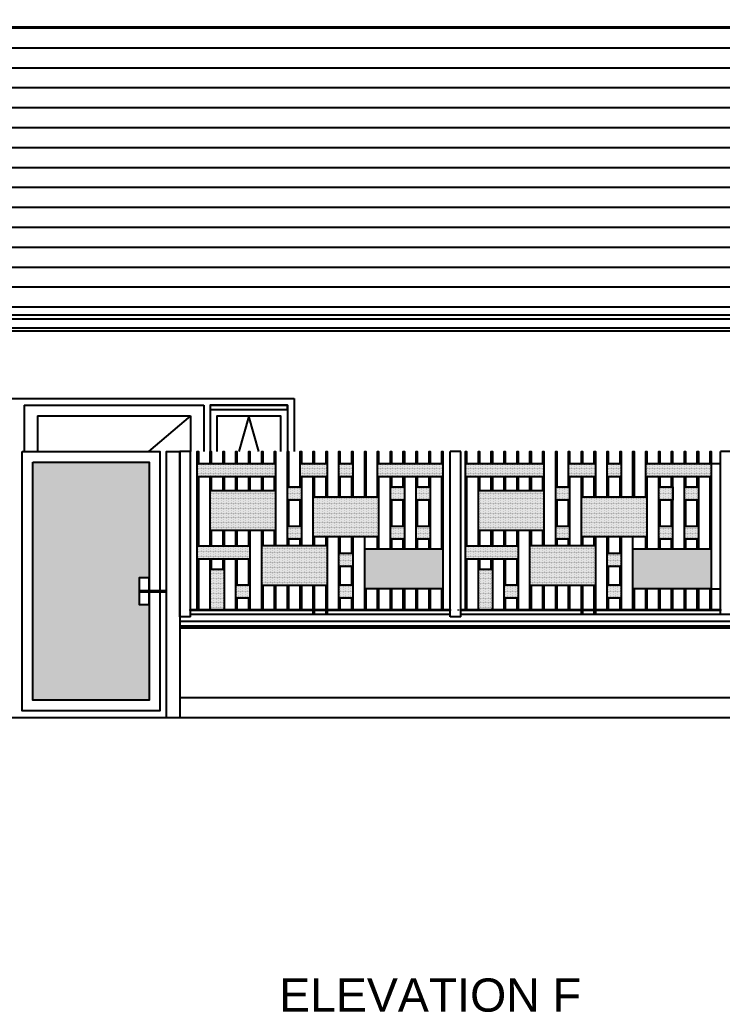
# Model space of a CAD drawing. Header units: inches. Extents: x -48459 to 205009, y 10398 to 54474.
# Drawn here: x 121824 to 127105, y 45607 to 53073 of the extents above; entities that cross this region are included whole.
import ezdxf

# ---------------------------------------------------------------- set-up
doc = ezdxf.new("R2010")
doc.units = ezdxf.units.IN
doc.header["$MEASUREMENT"] = 0
doc.layers.add('.', color=80, linetype='Continuous', lineweight=18)
for name, color, linetype in [('AR-backround', 9, 'Continuous'), ('AR-BRICK', 253, 'Continuous'), ('AR-NEW-WALL', 2, 'Continuous'), ('AR-RAILING', 8, 'Continuous'), ('AR-RAINWATER', 8, 'Continuous'), ('AR-ROOF-LINE', 8, 'Continuous'), ('AR-RWP', 8, 'Continuous'), ('AR-WIND-FRAM', 4, 'Continuous')]:
    doc.layers.add(name, color=color, linetype=linetype)
doc.styles.add('MS_1.100_5.0mm', font='arial.ttf', dxfattribs={"height": 500})
pattern_1 = [(0, (95819.691, -7e-12), (3.125, 6.25), [0, -6.25])]
pattern_2 = [(0, (95819.691, -294.351), (3.125, 6.25), [0, -6.25])]
pattern_3 = [(0, (93802.4014, -7e-12), (3.125, 6.25), [0, -6.25])]
pattern_4 = [(0, (93802.4014, -294.351), (3.125, 6.25), [0, -6.25])]

msp = doc.modelspace()

# ---------------------------------------------------------------- hatches: boundary and pattern name
at = {"layer": '.', "transparency": 33554559}
h = msp.add_hatch(dxfattribs=at)
h.set_pattern_fill('DOTS', color=254, scale=100)
h.paths.add_polyline_path([(122796.9, 49744.2), (121921.9, 49744.2), (121921.9, 47954.2), (122796.9, 47954.2), (122796.9, 48674.2), (122721.9, 48674.2), (122721.9, 48774.2), (122721.9, 48874.2), (122796.9, 48874.2)])
h = msp.add_hatch(dxfattribs=at)
h.set_pattern_fill('DOTS', color=254, scale=100)
h.set_pattern_definition([(0, (93645.613, -7e-12), (3.125, 6.25), [0, -6.25])])
h.paths.add_polyline_path([(123747.3, 49734.2), (123158.4, 49734.2), (123158.4, 49634.2), (123747.3, 49634.2)])
h = msp.add_hatch(dxfattribs=at)
h.set_pattern_fill('DOTS', color=254, scale=100)
h.set_pattern_definition([(0, (93774.163, -7e-12), (3.125, 6.25), [0, -6.25])])
h.paths.add_polyline_path([(124134.5, 49734.2), (123932.9, 49734.2), (123932.9, 49634.2), (124134.5, 49634.2)])
h.paths.add_polyline_path([(124328.1, 49734.2), (124223.3, 49734.2), (124223.3, 49634.2), (124328.1, 49634.2)])
h.paths.add_polyline_path([(123940.9, 49558.7), (123836.1, 49558.7), (123836.1, 49458.7), (123940.9, 49458.7)])
h = msp.add_hatch(dxfattribs=at)
h.set_pattern_fill('DOTS', color=254, scale=100)
h.set_pattern_definition([(0, (93813.845, -7e-12), (3.125, 6.25), [0, -6.25])])
h.paths.add_polyline_path([(125005.7, 49734.2), (124513.7, 49734.2), (124513.7, 49634.2), (125005.7, 49634.2)])
h = msp.add_hatch(dxfattribs=at)
h.set_pattern_fill('DOTS', color=254, scale=100)
h.set_pattern_definition([(0, (95662.9025, -7e-12), (3.125, 6.25), [0, -6.25])])
h.paths.add_polyline_path([(125764.5, 49734.2), (125175.7, 49734.2), (125175.7, 49634.2), (125764.5, 49634.2)])
h = msp.add_hatch(dxfattribs=at)
h.set_pattern_fill('DOTS', color=254, scale=100)
h.set_pattern_definition([(0, (95791.453, -7e-12), (3.125, 6.25), [0, -6.25])])
h.paths.add_polyline_path([(126151.8, 49734.2), (125950.2, 49734.2), (125950.2, 49634.2), (126151.8, 49634.2)])
h.paths.add_polyline_path([(126345.4, 49734.2), (126240.6, 49734.2), (126240.6, 49634.2), (126345.4, 49634.2)])
h.paths.add_polyline_path([(125958.2, 49558.7), (125853.3, 49558.7), (125853.3, 49458.7), (125958.2, 49458.7)])
h = msp.add_hatch(dxfattribs=at)
h.set_pattern_fill('DOTS', color=254, scale=100)
h.set_pattern_definition([(0, (95831.1344, -7e-12), (3.125, 6.25), [0, -6.25])])
h.paths.add_polyline_path([(127023, 49734.2), (126531, 49734.2), (126531, 49634.2), (127023, 49634.2)])
h = msp.add_hatch(dxfattribs=at)
h.set_pattern_fill('DOTS', color=254, scale=100)
h.set_pattern_definition(pattern_3)
h.paths.add_polyline_path([(123747.3, 49530.7), (123255.2, 49530.7), (123255.2, 49230.7), (123747.3, 49230.7)])
h = msp.add_hatch(dxfattribs=at)
h.set_pattern_fill('DOTS', color=254, scale=100)
h.set_pattern_definition(pattern_3)
h.paths.add_polyline_path([(124715.8, 49558.7), (124610.5, 49558.7), (124610.5, 49458.7), (124715.8, 49458.7)])
h = msp.add_hatch(dxfattribs=at)
h.set_pattern_fill('DOTS', color=254, scale=100)
h.set_pattern_definition([(0, (93809.8766, -7e-12), (3.125, 6.25), [0, -6.25])])
h.paths.add_polyline_path([(124908.9, 49558.7), (124804.1, 49558.7), (124804.1, 49458.7), (124908.9, 49458.7)])
h = msp.add_hatch(dxfattribs=at)
h.set_pattern_fill('DOTS', color=254, scale=100)
h.set_pattern_definition(pattern_1)
h.paths.add_polyline_path([(125764.5, 49530.7), (125272.5, 49530.7), (125272.5, 49230.7), (125764.5, 49230.7)])
h = msp.add_hatch(dxfattribs=at)
h.set_pattern_fill('DOTS', color=254, scale=100)
h.set_pattern_definition(pattern_1)
h.paths.add_polyline_path([(126733.1, 49558.7), (126627.8, 49558.7), (126627.8, 49458.7), (126733.1, 49458.7)])
h = msp.add_hatch(dxfattribs=at)
h.set_pattern_fill('DOTS', color=254, scale=100)
h.set_pattern_definition([(0, (95827.166, -7e-12), (3.125, 6.25), [0, -6.25])])
h.paths.add_polyline_path([(126926.2, 49558.7), (126821.4, 49558.7), (126821.4, 49458.7), (126926.2, 49458.7)])
h = msp.add_hatch(dxfattribs=at)
h.set_pattern_fill('DOTS', color=254, scale=100)
h.set_pattern_definition(pattern_3)
h.paths.add_polyline_path([(124521.7, 49484.1), (124029.7, 49484.1), (124029.7, 49184.1), (124521.7, 49184.1)])
h = msp.add_hatch(dxfattribs=at)
h.set_pattern_fill('DOTS', color=254, scale=100)
h.set_pattern_definition(pattern_1)
h.paths.add_polyline_path([(126539, 49484.1), (126047, 49484.1), (126047, 49184.1), (126539, 49184.1)])
h = msp.add_hatch(dxfattribs=at)
h.set_pattern_fill('DOTS', color=254, scale=100)
h.set_pattern_definition([(0, (93027.498, -294.351), (3.125, 6.25), [0, -6.25])])
h.paths.add_polyline_path([(123940.9, 49264.4), (123836.1, 49264.4), (123836.1, 49164.4), (123940.9, 49164.4)])
h = msp.add_hatch(dxfattribs=at)
h.set_pattern_fill('DOTS', color=254, scale=100)
h.set_pattern_definition(pattern_4)
h.paths.add_polyline_path([(124715.3, 49264.4), (124610.5, 49264.4), (124610.5, 49164.4), (124715.3, 49164.4)])
h = msp.add_hatch(dxfattribs=at)
h.set_pattern_fill('DOTS', color=254, scale=100)
h.set_pattern_definition(pattern_4)
h.paths.add_polyline_path([(124908.9, 49264.4), (124804.1, 49264.4), (124804.1, 49164.4), (124908.9, 49164.4)])
h = msp.add_hatch(dxfattribs=at)
h.set_pattern_fill('DOTS', color=254, scale=100)
h.set_pattern_definition([(0, (95044.788, -294.351), (3.125, 6.25), [0, -6.25])])
h.paths.add_polyline_path([(125958.2, 49264.4), (125853.3, 49264.4), (125853.3, 49164.4), (125958.2, 49164.4)])
h = msp.add_hatch(dxfattribs=at)
h.set_pattern_fill('DOTS', color=254, scale=100)
h.set_pattern_definition(pattern_2)
h.paths.add_polyline_path([(126732.6, 49264.4), (126627.8, 49264.4), (126627.8, 49164.4), (126732.6, 49164.4)])
h = msp.add_hatch(dxfattribs=at)
h.set_pattern_fill('DOTS', color=254, scale=100)
h.set_pattern_definition(pattern_2)
h.paths.add_polyline_path([(126926.2, 49264.4), (126821.4, 49264.4), (126821.4, 49164.4), (126926.2, 49164.4)])
h = msp.add_hatch(dxfattribs=at)
h.set_pattern_fill('DOTS', color=254, scale=100)
h.set_pattern_definition([(0, (92636.309, -443.0366), (3.125, 6.25), [0, -6.25])])
h.paths.add_polyline_path([(123553.6, 49115.7), (123158.4, 49115.7), (123158.4, 49015.7), (123553.6, 49015.7)])
h = msp.add_hatch(dxfattribs=at)
h.set_pattern_fill('DOTS', color=254, scale=100)
h.set_pattern_definition([(0, (94173.75, -413.4455), (3.125, 6.25), [0, -6.25])])
h.paths.add_polyline_path([(124134.5, 49117.3), (123642.4, 49117.3), (123642.4, 48817.3), (124134.5, 48817.3)])
h = msp.add_hatch(dxfattribs=at)
h.set_pattern_fill('DOTS', color=254, scale=100)
h.set_pattern_definition([(0, (93410.751, -498.545), (3.125, 6.25), [0, -6.25])])
h.paths.add_polyline_path([(124328.1, 49060.2), (124223.3, 49060.2), (124223.3, 48960.2), (124328.1, 48960.2)])
h = msp.add_hatch(dxfattribs=at)
h.set_pattern_fill('DOTS', color=254, scale=100)
h.set_pattern_definition([(0, (94916.447, -437.758), (3.125, 6.25), [0, -6.25])])
h.paths.add_polyline_path([(125005.7, 49092.9), (124416.9, 49092.9), (124416.9, 48792.9), (125005.7, 48792.9)])
h = msp.add_hatch(dxfattribs=at)
h.set_pattern_fill('DOTS', color=254, scale=100)
h.set_pattern_definition([(0, (94653.5984, -443.0366), (3.125, 6.25), [0, -6.25])])
h.paths.add_polyline_path([(125570.9, 49115.7), (125175.7, 49115.7), (125175.7, 49015.7), (125570.9, 49015.7)])
h = msp.add_hatch(dxfattribs=at)
h.set_pattern_fill('DOTS', color=254, scale=100)
h.set_pattern_definition([(0, (96191.0396, -413.4455), (3.125, 6.25), [0, -6.25])])
h.paths.add_polyline_path([(126151.8, 49117.3), (125659.7, 49117.3), (125659.7, 48817.3), (126151.8, 48817.3)])
h = msp.add_hatch(dxfattribs=at)
h.set_pattern_fill('DOTS', color=254, scale=100)
h.set_pattern_definition([(0, (95428.041, -498.545), (3.125, 6.25), [0, -6.25])])
h.paths.add_polyline_path([(126345.4, 49060.2), (126240.6, 49060.2), (126240.6, 48960.2), (126345.4, 48960.2)])
h = msp.add_hatch(dxfattribs=at)
h.set_pattern_fill('DOTS', color=254, scale=100)
h.set_pattern_definition([(0, (96933.737, -437.758), (3.125, 6.25), [0, -6.25])])
h.paths.add_polyline_path([(127023, 49092.9), (126434.2, 49092.9), (126434.2, 48792.9), (127023, 48792.9)])
h = msp.add_hatch(dxfattribs=at)
h.set_pattern_fill('DOTS', color=254, scale=100)
h.set_pattern_definition([(0, (92442.698, -414.613), (3.125, 6.25), [0, -6.25])])
h.paths.add_polyline_path([(123360, 48939.9), (123255.2, 48939.9), (123255.2, 48629.2), (123360, 48629.2)])
h = msp.add_hatch(dxfattribs=at)
h.set_pattern_fill('DOTS', color=254, scale=100)
h.set_pattern_definition([(0, (94459.988, -414.613), (3.125, 6.25), [0, -6.25])])
h.paths.add_polyline_path([(125377.3, 48939.9), (125272.5, 48939.9), (125272.5, 48629.2), (125377.3, 48629.2)])
h = msp.add_hatch(dxfattribs=at)
h.set_pattern_fill('DOTS', color=254, scale=100)
h.set_pattern_definition([(0, (92636.309, -737.388), (3.125, 6.25), [0, -6.25])])
h.paths.add_polyline_path([(123553.6, 48821.3), (123448.8, 48821.3), (123448.8, 48721.3), (123553.6, 48721.3)])
h = msp.add_hatch(dxfattribs=at)
h.set_pattern_fill('DOTS', color=254, scale=100)
h.set_pattern_definition([(0, (93410.751, -737.388), (3.125, 6.25), [0, -6.25])])
h.paths.add_polyline_path([(124328.1, 48821.3), (124223.3, 48821.3), (124223.3, 48721.3), (124328.1, 48721.3)])
h = msp.add_hatch(dxfattribs=at)
h.set_pattern_fill('DOTS', color=254, scale=100)
h.set_pattern_definition([(0, (94653.5984, -737.388), (3.125, 6.25), [0, -6.25])])
h.paths.add_polyline_path([(125570.9, 48821.3), (125466.1, 48821.3), (125466.1, 48721.3), (125570.9, 48721.3)])
h = msp.add_hatch(dxfattribs=at)
h.set_pattern_fill('DOTS', color=254, scale=100)
h.set_pattern_definition([(0, (95428.041, -737.388), (3.125, 6.25), [0, -6.25])])
h.paths.add_polyline_path([(126345.4, 48821.3), (126240.6, 48821.3), (126240.6, 48721.3), (126345.4, 48721.3)])
at = {"layer": 'AR-BRICK', "transparency": 33554687}
h = msp.add_hatch(dxfattribs=at)
h.set_pattern_fill('ANSI31', color=254, scale=1200, angle=135)
h.set_pattern_definition([(180, (0.02, -87), (-1e-14, -150), [])])
h.paths.add_polyline_path([(131901.9, 50852.7), (131901.9, 53020.1), (116473.7, 53073.3), (120227.7, 50906)])

# ---------------------------------------------------------------- linework, layer by layer
at = {"layer": 'AR-backround', "color": 8}
msp.add_line((123026.9, 47974.2), (131307.3, 47974.2), dxfattribs=at)
at = {"layer": 'AR-backround'}
msp.add_line((110101.9, 47824.2), (137131.4, 47824.2), dxfattribs=at)
at = {"layer": 'AR-NEW-WALL'}
msp.add_line((123026.9, 48599.2), (123026.9, 47824.2), dxfattribs=at)
at = {"layer": 'AR-RAILING'}
for p, q in [((127023, 49734.2), (127092.7, 49734.2)), ((124134.5, 49184.1), (124134.5, 48599.2)), ((126151.8, 49184.1), (126151.8, 48599.2)), ((122721.9, 48780.2), (122926.9, 48780.2)), ((122721.9, 48768.2), (122926.9, 48768.2)), ((124029.7, 48599.2), (124029.7, 48817.3)), ((124037.7, 48817.3), (124037.7, 48599.2)), ((124126.5, 48599.2), (124126.5, 48817.3)), ((126047, 48599.2), (126047, 48817.3)), ((126055, 48817.3), (126055, 48599.2)), ((126143.8, 48599.2), (126143.8, 48817.3)), ((127023, 48792.9), (127092.7, 48792.9)), ((123106.9, 48580.6), (123026.9, 48580.6)), ((125059.8, 48599.2), (123106.9, 48599.2)), ((125139.8, 48580.6), (125059.8, 48580.6)), ((131199.8, 48599.2), (125139.8, 48599.2))]:
    msp.add_line(p, q, dxfattribs=at)
for points in [[(121841.9, 49824.2), (122876.9, 49824.2), (122876.9, 47874.2), (121841.9, 47874.2)], [(121921.9, 49744.2), (122796.9, 49744.2), (122796.9, 47954.2), (121921.9, 47954.2)], [(123836.1, 49264.4), (123940.9, 49264.4), (123940.9, 49164.4), (123836.1, 49164.4)], [(124610.5, 49264.4), (124715.3, 49264.4), (124715.3, 49164.4), (124610.5, 49164.4)], [(124804.1, 49264.4), (124908.9, 49264.4), (124908.9, 49164.4), (124804.1, 49164.4)], [(125853.3, 49264.4), (125958.2, 49264.4), (125958.2, 49164.4), (125853.3, 49164.4)], [(126627.8, 49264.4), (126732.6, 49264.4), (126732.6, 49164.4), (126627.8, 49164.4)], [(126821.4, 49264.4), (126926.2, 49264.4), (126926.2, 49164.4), (126821.4, 49164.4)], [(123158.4, 49115.7), (123553.6, 49115.7), (123553.6, 49015.7), (123158.4, 49015.7)], [(124223.3, 49060.2), (124328.1, 49060.2), (124328.1, 48960.2), (124223.3, 48960.2)], [(125175.7, 49115.7), (125570.9, 49115.7), (125570.9, 49015.7), (125175.7, 49015.7)], [(126240.6, 49060.2), (126345.4, 49060.2), (126345.4, 48960.2), (126240.6, 48960.2)], [(123448.8, 48821.3), (123553.6, 48821.3), (123553.6, 48721.3), (123448.8, 48721.3)], [(124223.3, 48821.3), (124328.1, 48821.3), (124328.1, 48721.3), (124223.3, 48721.3)], [(125466.1, 48821.3), (125570.9, 48821.3), (125570.9, 48721.3), (125466.1, 48721.3)], [(126240.6, 48821.3), (126345.4, 48821.3), (126345.4, 48721.3), (126240.6, 48721.3)]]:
    msp.add_lwpolyline(points, close=True, dxfattribs=at)
for points in [[(122926.9, 47824.2), (122926.9, 49824.2), (123026.9, 49824.2), (123026.9, 47824.2)], [(123166.4, 49015.7), (123166.4, 48637.2), (123158.4, 48637.2), (123158.4, 49824.2), (123166.4, 49824.2), (123166.4, 49734.2)], [(123255.2, 49734.2), (123255.2, 49824.2), (123263.2, 49824.2), (123263.2, 49734.2)], [(123352, 49734.2), (123352, 49824.2), (123360, 49824.2), (123360, 49734.2)], [(123448.8, 49734.2), (123448.8, 49824.2), (123456.8, 49824.2), (123456.8, 49734.2)], [(123545.6, 49734.2), (123545.6, 49824.2), (123553.6, 49824.2), (123553.6, 49734.2)], [(123642.4, 49734.2), (123642.4, 49824.2), (123650.4, 49824.2), (123650.4, 49734.2)], [(123739.3, 49734.2), (123739.3, 49824.2), (123747.3, 49824.2), (123747.3, 49117.3)], [(123836.1, 49117.3), (123836.1, 49824.2), (123844.1, 49824.2), (123844.1, 49558.7)], [(123932.9, 49558.7), (123932.9, 49824.2), (123940.9, 49824.2), (123940.9, 49734.2)], [(124029.7, 49734.2), (124029.7, 49824.2), (124037.7, 49824.2), (124037.7, 49734.2)], [(124126.5, 49734.2), (124126.5, 49824.2), (124134.5, 49824.2), (124134.5, 49484.1)], [(124223.3, 49484.1), (124223.3, 49824.2), (124231.3, 49824.2), (124231.3, 49734.2)], [(124320.1, 49734.2), (124320.1, 49824.2), (124328.1, 49824.2), (124328.1, 49484.1)], [(124416.9, 49484.1), (124416.9, 49824.2), (124424.9, 49824.2), (124424.9, 49484.1)], [(124513.7, 49484.1), (124513.7, 49824.2), (124521.7, 49824.2), (124521.7, 49734.2)], [(124610.5, 49734.2), (124610.5, 49824.2), (124618.5, 49824.2), (124618.5, 49734.2)], [(124707.3, 49734.2), (124707.3, 49824.2), (124715.3, 49824.2), (124715.3, 49734.2)], [(124804.1, 49734.2), (124804.1, 49824.2), (124812.1, 49824.2), (124812.1, 49734.2)], [(124900.9, 49734.2), (124900.9, 49824.2), (124908.9, 49824.2), (124908.9, 49734.2)], [(124997.7, 49734.2), (124997.7, 49824.2), (125005.7, 49824.2), (125005.7, 48637.2), (124997.7, 48637.2), (124997.7, 48792.9)], [(125183.7, 49015.7), (125183.7, 48637.2), (125175.7, 48637.2), (125175.7, 49824.2), (125183.7, 49824.2), (125183.7, 49734.2)], [(125272.5, 49734.2), (125272.5, 49824.2), (125280.5, 49824.2), (125280.5, 49734.2)], [(125369.3, 49734.2), (125369.3, 49824.2), (125377.3, 49824.2), (125377.3, 49734.2)], [(125466.1, 49734.2), (125466.1, 49824.2), (125474.1, 49824.2), (125474.1, 49734.2)], [(125562.9, 49734.2), (125562.9, 49824.2), (125570.9, 49824.2), (125570.9, 49734.2)], [(125659.7, 49734.2), (125659.7, 49824.2), (125667.7, 49824.2), (125667.7, 49734.2)], [(125756.5, 49734.2), (125756.5, 49824.2), (125764.5, 49824.2), (125764.5, 49117.3)], [(125853.3, 49117.3), (125853.3, 49824.2), (125861.3, 49824.2), (125861.3, 49558.7)], [(125950.2, 49558.7), (125950.2, 49824.2), (125958.2, 49824.2), (125958.2, 49734.2)], [(126047, 49734.2), (126047, 49824.2), (126055, 49824.2), (126055, 49734.2)], [(126143.8, 49734.2), (126143.8, 49824.2), (126151.8, 49824.2), (126151.8, 49484.1)], [(126240.6, 49484.1), (126240.6, 49824.2), (126248.6, 49824.2), (126248.6, 49734.2)], [(126337.4, 49734.2), (126337.4, 49824.2), (126345.4, 49824.2), (126345.4, 49484.1)], [(126434.2, 49484.1), (126434.2, 49824.2), (126442.2, 49824.2), (126442.2, 49484.1)], [(126531, 49484.1), (126531, 49824.2), (126539, 49824.2), (126539, 49734.2)], [(126627.8, 49734.2), (126627.8, 49824.2), (126635.8, 49824.2), (126635.8, 49734.2)], [(126724.6, 49734.2), (126724.6, 49824.2), (126732.6, 49824.2), (126732.6, 49734.2)], [(126821.4, 49734.2), (126821.4, 49824.2), (126829.4, 49824.2), (126829.4, 49734.2)], [(126918.2, 49734.2), (126918.2, 49824.2), (126926.2, 49824.2), (126926.2, 49734.2)], [(127015, 49734.2), (127015, 49824.2), (127023, 49824.2), (127023, 48637.2), (127015, 48637.2), (127015, 48792.9)], [(123166.4, 49634.2), (123166.4, 49115.7)], [(123255.2, 49115.7), (123255.2, 49634.2)], [(123263.2, 49634.2), (123263.2, 49530.7)], [(123352, 49530.7), (123352, 49634.2)], [(123360, 49634.2), (123360, 49530.7)], [(123448.8, 49530.7), (123448.8, 49634.2)], [(123456.8, 49634.2), (123456.8, 49530.7)], [(123545.6, 49530.7), (123545.6, 49634.2)], [(123553.6, 49634.2), (123553.6, 49530.7)], [(123642.4, 49530.7), (123642.4, 49634.2)], [(123650.4, 49634.2), (123650.4, 49530.7)], [(123739.3, 49530.7), (123739.3, 49634.2)], [(123940.9, 49634.2), (123940.9, 49117.3)], [(124029.7, 49117.3), (124029.7, 49634.2)], [(124037.7, 49634.2), (124037.7, 49484.1)], [(124126.5, 49484.1), (124126.5, 49634.2)], [(124231.3, 49634.2), (124231.3, 49484.1)], [(124320.1, 49484.1), (124320.1, 49634.2)], [(124521.7, 49634.2), (124521.7, 49092.9)], [(124610.5, 49092.9), (124610.5, 49634.2)], [(124618.5, 49634.2), (124618.5, 49558.7)], [(124707.3, 49558.7), (124707.3, 49634.2)], [(124715.3, 49634.2), (124715.3, 49092.9)], [(124804.1, 49092.9), (124804.1, 49634.2)], [(124812.1, 49634.2), (124812.1, 49558.7)], [(124900.9, 49558.7), (124900.9, 49634.2)], [(124908.9, 49634.2), (124908.9, 49092.9)], [(124997.7, 49092.9), (124997.7, 49634.2)], [(125183.7, 49634.2), (125183.7, 49115.7)], [(125272.5, 49115.7), (125272.5, 49634.2)], [(125280.5, 49634.2), (125280.5, 49530.7)], [(125369.3, 49530.7), (125369.3, 49634.2)], [(125377.3, 49634.2), (125377.3, 49530.7)], [(125466.1, 49530.7), (125466.1, 49634.2)], [(125474.1, 49634.2), (125474.1, 49530.7)], [(125562.9, 49530.7), (125562.9, 49634.2)], [(125570.9, 49634.2), (125570.9, 49530.7)], [(125659.7, 49530.7), (125659.7, 49634.2)], [(125667.7, 49634.2), (125667.7, 49530.7)], [(125756.5, 49530.7), (125756.5, 49634.2)], [(125958.2, 49634.2), (125958.2, 49117.3)], [(126047, 49117.3), (126047, 49634.2)], [(126055, 49634.2), (126055, 49484.1)], [(126143.8, 49484.1), (126143.8, 49634.2)], [(126248.6, 49634.2), (126248.6, 49484.1)], [(126337.4, 49484.1), (126337.4, 49634.2)], [(126539, 49634.2), (126539, 49092.9)], [(126627.8, 49092.9), (126627.8, 49634.2)], [(126635.8, 49634.2), (126635.8, 49558.7)], [(126724.6, 49558.7), (126724.6, 49634.2)], [(126732.6, 49634.2), (126732.6, 49092.9)], [(126821.4, 49092.9), (126821.4, 49634.2)], [(126829.4, 49634.2), (126829.4, 49558.7)], [(126918.2, 49558.7), (126918.2, 49634.2)], [(126926.2, 49634.2), (126926.2, 49092.9)], [(127015, 49092.9), (127015, 49634.2)], [(123255.2, 49530.7), (123747.3, 49530.7), (123747.3, 49230.7), (123255.2, 49230.7), (123255.2, 49530.7)], [(125272.5, 49530.7), (125764.5, 49530.7), (125764.5, 49230.7), (125272.5, 49230.7), (125272.5, 49530.7)], [(123844.1, 49458.7), (123844.1, 49264.4)], [(123932.9, 49264.4), (123932.9, 49458.7)], [(124029.7, 49484.1), (124521.7, 49484.1), (124521.7, 49184.1), (124029.7, 49184.1), (124029.7, 49484.1)], [(124618.5, 49458.7), (124618.5, 49264.4)], [(124707.3, 49264.4), (124707.3, 49458.7)], [(124812.1, 49458.7), (124812.1, 49264.4)], [(124900.9, 49264.4), (124900.9, 49458.7)], [(125861.3, 49458.7), (125861.3, 49264.4)], [(125950.2, 49264.4), (125950.2, 49458.7)], [(126047, 49484.1), (126539, 49484.1), (126539, 49184.1), (126047, 49184.1), (126047, 49484.1)], [(126635.8, 49458.7), (126635.8, 49264.4)], [(126724.6, 49264.4), (126724.6, 49458.7)], [(126829.4, 49458.7), (126829.4, 49264.4)], [(126918.2, 49264.4), (126918.2, 49458.7)], [(123263.2, 49230.7), (123263.2, 49115.7)], [(123352, 49115.7), (123352, 49230.7)], [(123360, 49230.7), (123360, 49115.7)], [(123448.8, 49115.7), (123448.8, 49230.7)], [(123456.8, 49230.7), (123456.8, 49115.7)], [(123553.6, 49230.7), (123553.6, 48637.2), (123545.6, 48637.2), (123545.6, 48721.3)], [(123545.6, 49115.7), (123545.6, 49230.7)], [(123650.4, 48817.3), (123650.4, 48637.2), (123642.4, 48637.2), (123642.4, 49230.7)], [(123650.4, 49230.7), (123650.4, 49117.3)], [(123739.3, 49117.3), (123739.3, 49230.7)], [(125280.5, 49230.7), (125280.5, 49115.7)], [(125369.3, 49115.7), (125369.3, 49230.7)], [(125377.3, 49230.7), (125377.3, 49115.7)], [(125466.1, 49115.7), (125466.1, 49230.7)], [(125474.1, 49230.7), (125474.1, 49115.7)], [(125570.9, 49230.7), (125570.9, 48637.2), (125562.9, 48637.2), (125562.9, 48721.3)], [(125562.9, 49115.7), (125562.9, 49230.7)], [(125667.7, 48817.3), (125667.7, 48637.2), (125659.7, 48637.2), (125659.7, 49230.7)], [(125667.7, 49230.7), (125667.7, 49117.3)], [(125756.5, 49117.3), (125756.5, 49230.7)], [(123844.1, 49164.4), (123844.1, 49117.3)], [(123932.9, 49117.3), (123932.9, 49164.4)], [(124037.7, 49184.1), (124037.7, 49117.3)], [(124126.5, 49117.3), (124126.5, 49184.1)], [(124231.3, 48721.3), (124231.3, 48637.2), (124223.3, 48637.2), (124223.3, 49184.1)], [(124231.3, 49184.1), (124231.3, 49060.2)], [(124328.1, 49184.1), (124328.1, 48637.2), (124320.1, 48637.2), (124320.1, 48721.3)], [(124320.1, 49060.2), (124320.1, 49184.1)], [(124424.9, 48792.9), (124424.9, 48637.2), (124416.9, 48637.2), (124416.9, 49184.1)], [(124513.7, 49092.9), (124513.7, 49184.1)], [(124522.1, 49092.9), (124522.1, 49184.1)], [(124618.5, 49164.4), (124618.5, 49092.9)], [(124707.3, 49092.9), (124707.3, 49164.4)], [(124812.1, 49164.4), (124812.1, 49092.9)], [(124900.9, 49092.9), (124900.9, 49164.4)], [(125861.3, 49164.4), (125861.3, 49117.3)], [(125950.2, 49117.3), (125950.2, 49164.4)], [(126055, 49184.1), (126055, 49117.3)], [(126143.8, 49117.3), (126143.8, 49184.1)], [(126248.6, 48721.3), (126248.6, 48637.2), (126240.6, 48637.2), (126240.6, 49184.1)], [(126248.6, 49184.1), (126248.6, 49060.2)], [(126345.4, 49184.1), (126345.4, 48637.2), (126337.4, 48637.2), (126337.4, 48721.3)], [(126337.4, 49060.2), (126337.4, 49184.1)], [(126442.2, 48792.9), (126442.2, 48637.2), (126434.2, 48637.2), (126434.2, 49184.1)], [(126531, 49092.9), (126531, 49184.1)], [(126539.4, 49092.9), (126539.4, 49184.1)], [(126635.8, 49164.4), (126635.8, 49092.9)], [(126724.6, 49092.9), (126724.6, 49164.4)], [(126829.4, 49164.4), (126829.4, 49092.9)], [(126918.2, 49092.9), (126918.2, 49164.4)], [(123642.4, 49117.3), (124134.5, 49117.3), (124134.5, 48817.3), (123642.4, 48817.3), (123642.4, 49117.3)], [(124416.9, 49092.9), (125005.7, 49092.9), (125005.7, 48792.9), (124416.9, 48792.9), (124416.9, 49092.9)], [(125659.7, 49117.3), (126151.8, 49117.3), (126151.8, 48817.3), (125659.7, 48817.3), (125659.7, 49117.3)], [(126434.2, 49092.9), (127023, 49092.9), (127023, 48792.9), (126434.2, 48792.9), (126434.2, 49092.9)], [(123263.2, 48637.2), (123255.2, 48637.2), (123255.2, 49015.7)], [(123263.2, 49015.7), (123263.2, 48939.9)], [(123360, 49015.7), (123360, 48637.2), (123352, 48637.2)], [(123352, 48939.9), (123352, 49015.7)], [(123456.8, 48721.3), (123456.8, 48637.2), (123448.8, 48637.2), (123448.8, 49015.7)], [(123456.8, 49015.7), (123456.8, 48821.3)], [(123545.6, 48821.3), (123545.6, 49015.7)], [(125280.5, 48637.2), (125272.5, 48637.2), (125272.5, 49015.7)], [(125280.5, 49015.7), (125280.5, 48939.9)], [(125377.3, 49015.7), (125377.3, 48637.2), (125369.3, 48637.2)], [(125369.3, 48939.9), (125369.3, 49015.7)], [(125474.1, 48721.3), (125474.1, 48637.2), (125466.1, 48637.2), (125466.1, 49015.7)], [(125474.1, 49015.7), (125474.1, 48821.3)], [(125562.9, 48821.3), (125562.9, 49015.7)], [(123255.2, 48629.2), (123255.2, 48939.9), (123360, 48939.9), (123360, 48629.2), (123255.2, 48629.2)], [(124231.3, 48960.2), (124231.3, 48821.3)], [(124320.1, 48821.3), (124320.1, 48960.2)], [(125272.5, 48629.2), (125272.5, 48939.9), (125377.3, 48939.9), (125377.3, 48629.2), (125272.5, 48629.2)], [(126248.6, 48960.2), (126248.6, 48821.3)], [(126337.4, 48821.3), (126337.4, 48960.2)], [(122796.9, 48774.2), (122796.9, 48874.2), (122721.9, 48874.2), (122721.9, 48774.2), (122721.9, 48674.2), (122796.9, 48674.2), (122796.9, 48774.2)], [(123747.3, 48817.3), (123747.3, 48637.2), (123739.3, 48637.2), (123739.3, 48817.3)], [(123844.1, 48817.3), (123844.1, 48637.2), (123836.1, 48637.2), (123836.1, 48817.3)], [(123940.9, 48817.3), (123940.9, 48637.2), (123932.9, 48637.2), (123932.9, 48817.3)], [(124521.7, 48792.9), (124521.7, 48637.2), (124513.7, 48637.2), (124513.7, 48792.9)], [(124618.5, 48792.9), (124618.5, 48637.2), (124610.5, 48637.2), (124610.5, 48792.9)], [(124715.3, 48792.9), (124715.3, 48637.2), (124707.3, 48637.2), (124707.3, 48792.9)], [(124812.1, 48792.9), (124812.1, 48637.2), (124804.1, 48637.2), (124804.1, 48792.9)], [(124908.9, 48792.9), (124908.9, 48637.2), (124900.9, 48637.2), (124900.9, 48792.9)], [(125764.5, 48817.3), (125764.5, 48637.2), (125756.5, 48637.2), (125756.5, 48817.3)], [(125861.3, 48817.3), (125861.3, 48637.2), (125853.3, 48637.2), (125853.3, 48817.3)], [(125958.2, 48817.3), (125958.2, 48637.2), (125950.2, 48637.2), (125950.2, 48817.3)], [(126539, 48792.9), (126539, 48637.2), (126531, 48637.2), (126531, 48792.9)], [(126635.8, 48792.9), (126635.8, 48637.2), (126627.8, 48637.2), (126627.8, 48792.9)], [(126732.6, 48792.9), (126732.6, 48637.2), (126724.6, 48637.2), (126724.6, 48792.9)], [(126829.4, 48792.9), (126829.4, 48637.2), (126821.4, 48637.2), (126821.4, 48792.9)], [(126926.2, 48792.9), (126926.2, 48637.2), (126918.2, 48637.2), (126918.2, 48792.9)], [(123105.6, 48629.2), (123105.6, 48637.2)], [(123106.9, 48637.2), (124029.7, 48637.2)], [(124029.7, 48629.2), (123106.9, 48629.2)], [(124037.7, 48637.2), (124126.5, 48637.2)], [(124126.5, 48629.2), (124037.7, 48629.2)], [(124134.5, 48637.2), (125059.8, 48637.2), (125059.8, 48629.2), (124134.5, 48629.2)], [(125122.9, 48629.2), (125122.9, 48637.2)], [(125139.8, 48637.2), (126047, 48637.2)], [(126047, 48629.2), (125139.8, 48629.2)], [(126055, 48637.2), (126143.8, 48637.2)], [(126143.8, 48629.2), (126055, 48629.2)], [(126151.8, 48637.2), (127092.7, 48637.2), (127092.7, 48629.2), (126151.8, 48629.2)]]:
    msp.add_lwpolyline(points, dxfattribs=at)
at = {"layer": 'AR-RAINWATER'}
for p, q in [((123106.9, 49824.2), (123026.9, 49824.2)), ((125139.8, 49824.2), (125059.8, 49824.2)), ((127172.7, 49824.2), (127092.7, 49824.2)), ((123026.9, 48514.2), (131292.3, 48514.2))]:
    msp.add_line(p, q, dxfattribs=at)
for points in [[(123026.9, 48580.6), (123026.9, 49824.2)], [(123106.9, 48580.6), (123106.9, 49824.2)], [(125059.8, 48580.6), (125059.8, 49824.2)], [(125139.8, 48580.6), (125139.8, 49824.2)], [(127092.7, 48599.2), (127092.7, 49824.2)], [(123158.4, 49734.2), (123747.3, 49734.2), (123747.3, 49634.2), (123158.4, 49634.2), (123158.4, 49734.2)], [(124513.7, 49734.2), (125005.7, 49734.2), (125005.7, 49634.2), (124513.7, 49634.2), (124513.7, 49734.2)], [(125175.7, 49734.2), (125764.5, 49734.2), (125764.5, 49634.2), (125175.7, 49634.2), (125175.7, 49734.2)], [(126531, 49734.2), (127023, 49734.2), (127023, 49634.2), (126531, 49634.2), (126531, 49734.2)], [(123026.9, 48549.2), (131307.3, 48549.2)], [(123026.9, 48499.2), (131307.3, 48499.2)]]:
    msp.add_lwpolyline(points, dxfattribs=at)
for points in [[(123932.9, 49734.2), (124134.5, 49734.2), (124134.5, 49634.2), (123932.9, 49634.2)], [(124223.3, 49734.2), (124328.1, 49734.2), (124328.1, 49634.2), (124223.3, 49634.2)], [(125950.2, 49734.2), (126151.8, 49734.2), (126151.8, 49634.2), (125950.2, 49634.2)], [(126240.6, 49734.2), (126345.4, 49734.2), (126345.4, 49634.2), (126240.6, 49634.2)], [(123836.1, 49558.7), (123940.9, 49558.7), (123940.9, 49458.7), (123836.1, 49458.7)], [(124610.5, 49558.7), (124715.8, 49558.7), (124715.8, 49458.7), (124610.5, 49458.7)], [(124804.1, 49558.7), (124908.9, 49558.7), (124908.9, 49458.7), (124804.1, 49458.7)], [(125853.3, 49558.7), (125958.2, 49558.7), (125958.2, 49458.7), (125853.3, 49458.7)], [(126627.8, 49558.7), (126733.1, 49558.7), (126733.1, 49458.7), (126627.8, 49458.7)], [(126821.4, 49558.7), (126926.2, 49558.7), (126926.2, 49458.7), (126821.4, 49458.7)]]:
    msp.add_lwpolyline(points, close=True, dxfattribs=at)
at = {"layer": 'AR-ROOF-LINE'}
for p, q in [((116446.9, 53020.1), (131901.9, 53020.1)), ((120200.9, 50852.7), (131901.9, 50852.7)), ((120718.8, 50732), (130923.1, 50732))]:
    msp.add_line(p, q, dxfattribs=at)
at = {"layer": 'AR-RWP'}
for p, q in [((120280.5, 50824.6), (131901.9, 50824.6)), ((120653.8, 50755.9), (130923.1, 50755.9))]:
    msp.add_line(p, q, dxfattribs=at)
at = {"layer": 'AR-WIND-FRAM', "color": 8}
for p, q in [((121176.3, 50224.2), (123886.3, 50224.2)), ((123886.3, 50224.2), (123886.3, 49824.2)), ((121856.3, 50174.2), (123206.3, 50174.2)), ((121856.3, 50174.2), (121856.3, 49824.2)), ((123206.3, 50174.2), (123206.3, 49824.2)), ((123256.3, 50174.2), (123836.3, 50174.2)), ((123256.3, 50174.2), (123256.3, 49824.2)), ((123836.3, 50174.2), (123836.3, 49824.2)), ((121956.3, 50094.2), (123106.3, 50094.2)), ((121956.3, 50094.2), (121956.3, 49824.2)), ((123106.3, 50094.2), (123106.3, 49824.2))]:
    msp.add_line(p, q, dxfattribs=at)
msp.add_lwpolyline([(123836.3, 50140.1), (123836.3, 50174.2), (123256.3, 50174.2), (123256.3, 50140.1)], close=True, dxfattribs=at)
for points in [[(123106.3, 50094.2), (122791, 49824.2)], [(123786.2, 49824.2), (123786.2, 50090.1), (123306.3, 50090.1), (123306.3, 49824.2)], [(123621.1, 49824.2), (123546.2, 50090.1), (123471.4, 49824.2)]]:
    msp.add_lwpolyline(points, dxfattribs=at)

# ---------------------------------------------------------------- texts
at = {"layer": 'Defpoints', "insert": (122215.7, 45860.1), "char_height": 250, "attachment_point": 1, "style": 'MS_1.100_5.0mm'}
msp.add_mtext_dynamic_manual_height_columns('\\pxqc;ELEVATION F', width=5386.081, gutter_width=5000, heights=[0], dxfattribs=at)

doc.saveas('drawing.dxf')
